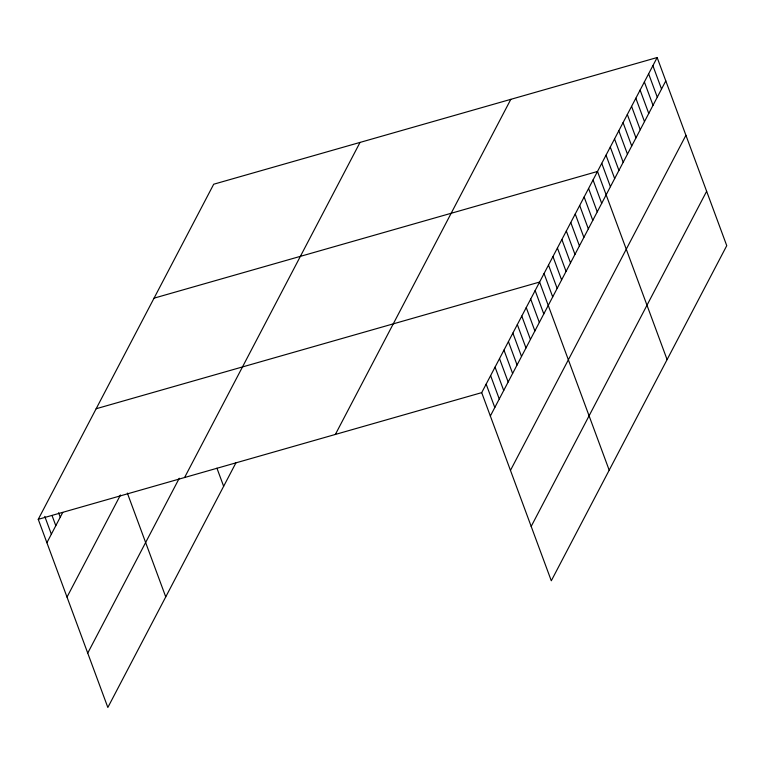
<?xml version="1.0" encoding="UTF-8"?>
<svg xmlns="http://www.w3.org/2000/svg" width="765" height="765" viewBox="0 0 765 765"><rect width="100%" height="100%" fill="white"/><g stroke="black" fill="none" stroke-linecap="round" stroke-linejoin="round"><path stroke-width="1.15" d="M235.897 462.901L107.846 707.472L38.25 519.33L213.703 184.222L657.154 57.528L726.75 245.67L551.297 580.778L481.701 392.636L657.154 57.528M46.895 542.71L62.73 512.464M67.014 597.082L120.459 495.003M87.736 653.1L179.278 478.24M184.585 477.523L360.038 142.414M335.366 434.444L510.819 99.335M490.346 416.017L665.799 80.908M510.465 470.389L685.918 135.281M531.187 526.406L706.64 191.298M154.052 298.159L597.503 171.465L667.099 359.607M96.151 408.74L539.602 282.055L609.198 470.198M38.25 519.33L481.701 392.636M652.889 65.666L661.543 89.046M648.634 73.803L657.278 97.184M644.369 81.941L653.023 105.321M640.114 90.079L648.758 113.459M635.849 98.226L644.493 121.597M631.584 106.364L640.238 129.734M627.329 114.501L635.973 137.872M623.064 122.639L631.718 146.01M618.808 130.777L627.453 154.148M614.544 138.914L623.188 162.295M610.288 147.052L618.933 170.432M606.023 155.19L614.668 178.57M601.759 163.328L610.413 186.708M593.047 179.976L601.692 203.347M588.591 188.477L597.245 211.857M584.135 196.988L592.789 220.368M579.688 205.498L588.333 228.869M575.232 213.999L583.877 237.38M570.776 222.51L579.43 245.881M566.32 231.011L574.974 254.391M561.873 239.522L570.518 262.902M557.417 248.023L566.062 271.403M552.961 256.533L561.606 279.914M548.505 265.044L557.159 288.415M544.058 273.545L552.703 296.925M535.146 290.557L543.791 313.937M530.69 299.067L539.344 322.447M526.244 307.578L534.888 330.949M521.787 316.079L530.432 339.459M517.331 324.589L525.976 347.96M512.875 333.091L521.529 356.471M508.429 341.601L517.073 364.982M503.972 350.102L512.617 373.483M499.516 358.613L508.161 381.993M495.06 367.124L503.714 390.494M490.614 375.625L499.258 399.005M486.158 384.135L494.802 407.506M216.935 468.17L223.648 486.301M127.344 493.081L165.747 596.882M58.609 512.732L60.263 517.188M52.096 515.677L55.807 525.689M44.762 516.385L51.351 534.2"/></g></svg>
